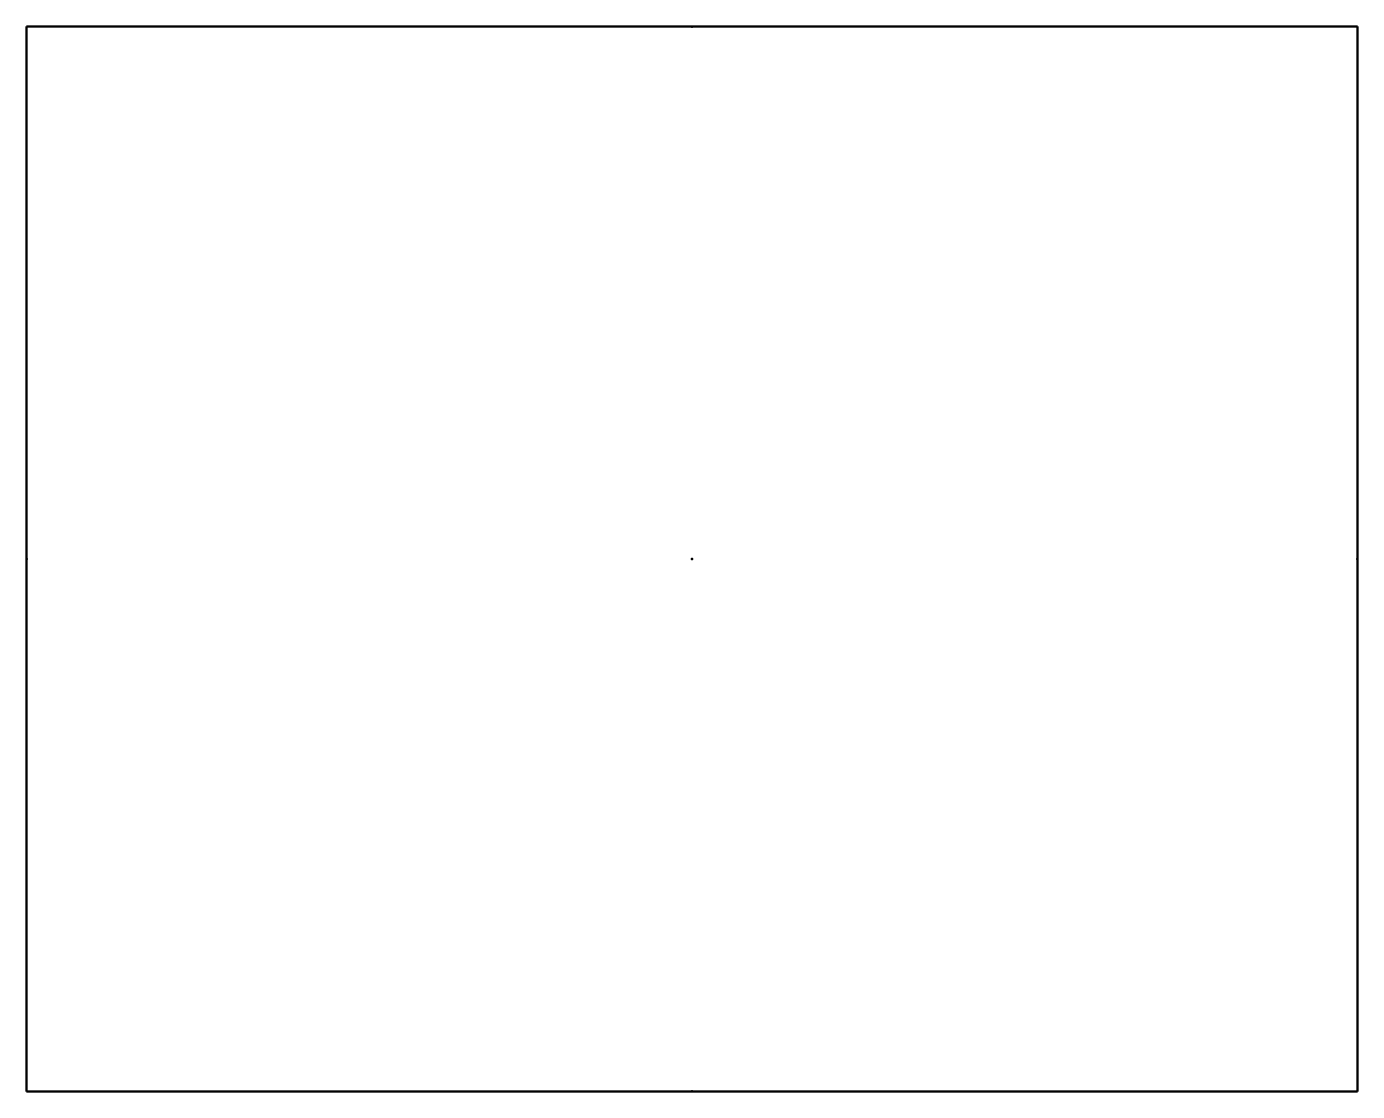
# Model space of a CAD drawing. Header units: millimetres. Extents: x -5 to 5, y -4 to 4.
import ezdxf

# ---------------------------------------------------------------- set-up
doc = ezdxf.new("R2010")
doc.units = ezdxf.units.MM
doc.layers.add('AM_4', color=7, linetype='Continuous', lineweight=50)
doc.layers.add('ConnectionPoints', color=7, linetype='Continuous', lineweight=50)

msp = doc.modelspace()

# ---------------------------------------------------------------- linework, layer by layer
at = {"layer": 'AM_4'}
for p, q in [((-5, 4), (5, 4)), ((-5, 4), (-5, -4)), ((5, 4), (5, -4)), ((-5, -4), (5, -4))]:
    msp.add_line(p, q, dxfattribs=at)
at = {"layer": 'ConnectionPoints'}
for p in [(0, 4), (-5, 0, -30), (0, 0, 35), (0, 0, -35), (5, 0, -30), (0, -4)]:
    msp.add_point(p, dxfattribs=at)

doc.saveas('drawing.dxf')
